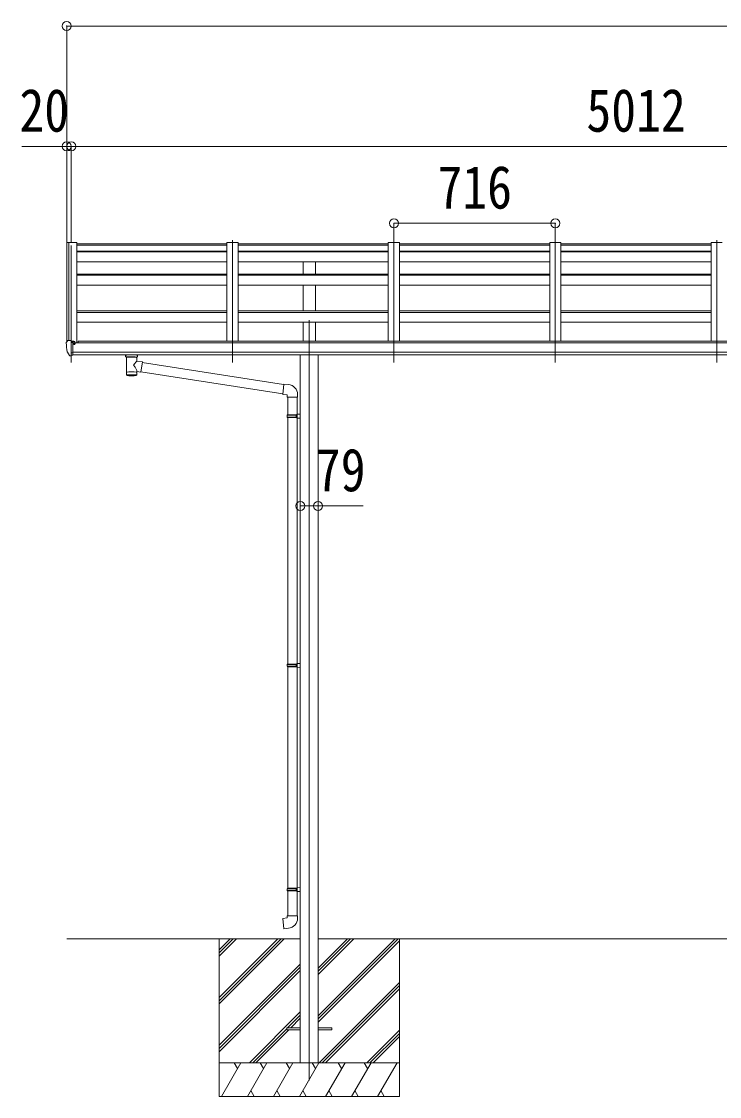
# Model space of a CAD drawing. Units: millimetres at full size, sheet at 1:40. Extents: x -11181 to 11305, y -7804 to 7716.
# Drawn here: x -733 to 2364, y -4139 to 632 of the extents above; entities that cross this region are included whole.
import ezdxf
from ezdxf.enums import TextEntityAlignment as Align

# ---------------------------------------------------------------- set-up
doc = ezdxf.new("R2010")
doc.units = ezdxf.units.MM
doc.header["$LTSCALE"] = 40
doc.header["$PDMODE"] = 32
doc.header["$PDSIZE"] = 40
for name, color, linetype, lineweight in [('0-0_0', 7, 'Continuous', 9), ('0-1_本体', 4, 'Continuous', 9), ('0-2_部品', 7, 'Continuous', 9), ('0-8_PARTS2', 2, 'Continuous', 9), ('0-A_寸法', 6, 'Continuous', 9)]:
    doc.layers.add(name, color=color, linetype=linetype, lineweight=lineweight)
doc.styles.add('ＭＳ ゴシック', font='')
doc.styles.get('ＭＳ ゴシック').set_extended_font_data('MS Gothic')

msp = doc.modelspace()

# ---------------------------------------------------------------- linework, layer by layer
at = {"layer": '0-0_0'}
for p, q in [((-532.74, -3439.42), (503.76, -3439.42)), ((143.26, -3439.42), (143.26, -4139.42)), ((143.26, -3700.15), (403.99, -3439.42)), ((143.26, -3714.29), (418.13, -3439.42)), ((143.26, -3728.44), (432.27, -3439.42)), ((143.26, -3516.31), (220.14, -3439.42)), ((143.26, -3502.16), (206, -3439.42)), ((143.26, -3488.02), (191.86, -3439.42)), ((582.76, -3439.42), (3403.76, -3439.42)), ((582.76, -3781.15), (924.49, -3439.42)), ((582.76, -3795.29), (938.63, -3439.42)), ((582.76, -3597.3), (740.64, -3439.42)), ((582.76, -3583.16), (726.5, -3439.42)), ((582.76, -3569.02), (712.36, -3439.42)), ((582.76, -3809.44), (943.26, -3448.94)), ((943.26, -3439.42), (943.26, -4139.42)), ((143.26, -3912.28), (503.76, -3551.79)), ((143.26, -3926.43), (503.76, -3565.93)), ((143.26, -3940.57), (503.76, -3580.07)), ((586.62, -3989.42), (943.26, -3632.79)), ((600.76, -3989.42), (943.26, -3646.93)), ((614.9, -3989.42), (943.26, -3661.07)), ((278.25, -3989.42), (503.76, -3763.92)), ((446.9, -3834.91), (503.76, -3778.06)), ((461.05, -3834.91), (503.76, -3792.2)), ((292.39, -3989.42), (443.26, -3838.56)), ((306.54, -3989.42), (452.05, -3843.91)), ((798.75, -3989.42), (943.26, -3844.92)), ((812.89, -3989.42), (943.26, -3859.06)), ((827.04, -3989.42), (943.26, -3873.2)), ((943.26, -3989.42), (143.26, -3989.42)), ((153.55, -4139.42), (240.15, -3989.42)), ((225.15, -4015.41), (210.15, -3989.42)), ((269.02, -4139.42), (355.62, -3989.42)), ((340.62, -4015.41), (325.62, -3989.42)), ((384.49, -4139.42), (471.09, -3989.42)), ((456.09, -4015.41), (441.09, -3989.42)), ((499.96, -4139.42), (586.56, -3989.42)), ((571.56, -4015.41), (556.56, -3989.42)), ((615.43, -4139.42), (702.03, -3989.42)), ((687.03, -4015.41), (672.03, -3989.42)), ((730.9, -4139.42), (817.5, -3989.42)), ((787.5, -3989.42), (802.5, -4015.41)), ((846.37, -4139.42), (932.97, -3989.42)), ((143.26, -4139.42), (943.26, -4139.42)), ((284.02, -4113.45), (299.02, -4139.42)), ((399.49, -4113.44), (414.49, -4139.42)), ((514.96, -4113.44), (529.96, -4139.42)), ((630.43, -4113.45), (645.43, -4139.42)), ((745.9, -4113.45), (760.9, -4139.42)), ((861.37, -4113.45), (876.37, -4139.42))]:
    msp.add_line(p, q, dxfattribs=at)
at = {"layer": '0-1_本体'}
for p, q in [((-532.73, -349.19), (-532.75, -790.25)), ((-531.79, -348.31), (-523.96, -347.9)), ((-523.74, -347.97), (-523.74, -783.7)), ((-523.66, -348.09), (-523.04, -349.71)), ((-487.74, -347.88), (-487.74, -793.88)), ((178.26, -353.94), (-487.74, -353.94)), ((-487.74, -360.88), (178.26, -360.88)), ((178.26, -347.88), (178.26, -787.18)), ((228.26, -347.88), (178.26, -347.88)), ((228.26, -347.88), (228.26, -787.18)), ((894.26, -353.94), (228.26, -353.94)), ((228.26, -360.88), (894.26, -360.88)), ((894.26, -347.88), (894.26, -787.18)), ((944.26, -347.88), (894.26, -347.88)), ((944.26, -347.88), (944.26, -787.18)), ((1610.26, -353.94), (944.26, -353.94)), ((944.26, -360.88), (1610.26, -360.88)), ((1610.26, -347.88), (1610.26, -787.18)), ((1660.26, -347.88), (1610.26, -347.88)), ((1660.26, -347.88), (1660.26, -787.18)), ((2326.26, -353.94), (1660.26, -353.94)), ((1660.26, -360.88), (2326.26, -360.88)), ((2326.26, -347.88), (2326.26, -787.18)), ((2376.26, -347.88), (2326.26, -347.88)), ((-487.74, -387.6), (178.26, -387.6)), ((-487.74, -390.18), (178.26, -390.18)), ((228.26, -387.6), (894.26, -387.6)), ((228.26, -390.18), (894.26, -390.18)), ((944.26, -387.6), (1610.26, -387.6)), ((944.26, -390.18), (1610.26, -390.18)), ((1660.26, -387.6), (2326.26, -387.6)), ((1660.26, -390.18), (2326.26, -390.18)), ((-487.74, -434.92), (178.26, -434.92)), ((228.26, -434.92), (894.26, -434.92)), ((515.76, -488.65), (515.76, -434.92)), ((570.76, -488.65), (570.76, -434.92)), ((944.26, -434.92), (1610.26, -434.92)), ((1660.26, -434.92), (2326.26, -434.92)), ((-487.74, -488.65), (178.26, -488.65)), ((-487.74, -494.22), (178.26, -494.22)), ((228.26, -488.65), (894.26, -488.65)), ((228.26, -494.22), (894.26, -494.22)), ((944.26, -488.65), (1610.26, -488.65)), ((944.26, -494.22), (1610.26, -494.22)), ((1660.26, -488.65), (2326.26, -488.65)), ((1660.26, -494.22), (2326.26, -494.22)), ((-487.74, -538.21), (178.26, -538.21)), ((228.26, -538.21), (894.26, -538.21)), ((515.76, -652.3), (515.76, -538.21)), ((570.76, -652.3), (570.76, -538.21)), ((944.26, -538.21), (1610.26, -538.21)), ((1660.26, -538.21), (2326.26, -538.21)), ((-487.74, -652.3), (178.26, -652.3)), ((-487.74, -659.1), (178.26, -659.1)), ((228.26, -652.3), (894.26, -652.3)), ((228.26, -659.1), (894.26, -659.1)), ((944.26, -652.3), (1610.26, -652.3)), ((944.26, -659.1), (1610.26, -659.1)), ((1660.26, -652.3), (2326.26, -652.3)), ((1660.26, -659.1), (2326.26, -659.1)), ((-487.74, -702.65), (178.26, -702.65)), ((228.26, -702.65), (894.26, -702.65)), ((515.76, -787.18), (515.76, -702.65)), ((570.76, -787.18), (570.76, -702.65)), ((944.26, -702.65), (1610.26, -702.65)), ((1660.26, -702.65), (2326.26, -702.65)), ((4492.76, -793.88), (-506.24, -793.88)), ((-482.74, -793.88), (-482.74, -787.18)), ((4469.26, -787.18), (-482.74, -787.18)), ((-506.24, -835.11), (4492.76, -835.11)), ((4492.76, -846.95), (-506.24, -846.88)), ((503.76, -847.05), (503.76, -3989.45)), ((582.76, -847.05), (582.76, -3989.45))]:
    msp.add_line(p, q, dxfattribs=at)
msp.add_lwpolyline([(-523.04, -783.7), (-523.04, -347.88), (-487.74, -347.88)], dxfattribs=at)
msp.add_circle((-498.77, -798.62), 3, dxfattribs=at)
for centre, radius, start, end in [((-531.74, -349.31), 1, 93, 173.32986), ((-523.94, -348.2), 0.301, 21.06327, 92.86679)]:
    msp.add_arc(centre, radius, start, end, dxfattribs=at)
at = {"layer": '0-2_部品'}
for p, q in [((-534.74, -793.06), (-534.74, -793.69)), ((-527.83, -784.26), (-531.9, -790.07)), ((-512.74, -852.19), (-512.74, -783.69)), ((-511.24, -784.61), (-512.74, -784.61)), ((-506.24, -793.42), (-512.74, -793.03)), ((-511.24, -784.61), (-511.24, -790.78)), ((-501.57, -786.11), (-511.24, -785.38)), ((-511.24, -788.38), (-497.24, -788.43)), ((-501.77, -798.61), (-501.24, -798.61)), ((-501.24, -798.61), (-500.94, -798.61)), ((-500.74, -788.42), (-500.74, -786.52)), ((-496.24, -789.54), (-496.24, -793.5)), ((-520.36, -850.38), (-530.11, -835)), ((-514.24, -852.1), (-517.95, -851.87)), ((-514.24, -852.1), (-512.74, -852.19)), ((-512.74, -849.99), (-512.24, -849.99)), ((-512.24, -849.99), (-511.74, -848.99)), ((-506.24, -848.99), (-511.74, -848.99)), ((-272.24, -853), (-272.24, -846.88)), ((-268.14, -857.5), (-268.16, -937.79)), ((-222.34, -875.07), (-222.34, -857.49)), ((-218.24, -853), (-218.24, -846.88)), ((-197.12, -878.98), (-222.34, -875.07)), ((-197.12, -878.98), (-204.14, -924.24)), ((429.72, -978.29), (-197.43, -880.99)), ((-222.32, -937.79), (-222.34, -921.16)), ((-222.34, -921.41), (-204.14, -924.24)), ((426.05, -1020.22), (-203.87, -922.5)), ((450.68, -978.67), (429.84, -976.85)), ((445.76, -1034.42), (491.76, -1034.42)), ((447.76, -1034.42), (447.76, -1113.68)), ((489.76, -1034.42), (489.76, -1111.12)), ((491.76, -1034.42), (491.76, -1023.5)), ((445.76, -1115.68), (446.76, -1113.68)), ((445.76, -1115.68), (489.76, -1115.68)), ((445.76, -1115.68), (445.76, -1123.68)), ((445.76, -1123.68), (489.76, -1123.68)), ((445.76, -1123.68), (446.76, -1125.68)), ((446.76, -1113.68), (489.76, -1113.68)), ((446.76, -1125.68), (489.76, -1125.68)), ((447.76, -1125.68), (447.76, -2219.86)), ((485.28, -1115.68), (484.85, -1113.68)), ((487.76, -1111.18), (503.76, -1110.71)), ((487.76, -1113.18), (487.76, -1111.18)), ((487.76, -1113.18), (489.76, -1113.18)), ((487.76, -1128.18), (487.76, -1126.18)), ((487.76, -1128.18), (503.76, -1128.65)), ((489.76, -1128.23), (489.76, -2217.3)), ((503.76, -1110.71), (503.76, -1128.65)), ((445.76, -2221.86), (446.76, -2219.86)), ((445.76, -2221.86), (489.76, -2221.86)), ((445.76, -2221.86), (445.76, -2229.86)), ((445.76, -2229.86), (489.76, -2229.86)), ((445.76, -2229.86), (446.76, -2231.86)), ((446.76, -2219.86), (489.76, -2219.86)), ((446.76, -2231.86), (489.76, -2231.86)), ((447.76, -2231.86), (447.76, -3215.02)), ((485.28, -2221.86), (484.85, -2219.86)), ((487.76, -2217.36), (503.76, -2216.89)), ((487.76, -2219.36), (487.76, -2217.36)), ((487.76, -2219.36), (489.76, -2219.36)), ((487.76, -2234.36), (487.76, -2232.36)), ((487.76, -2234.36), (503.76, -2234.83)), ((489.76, -2234.42), (489.76, -3212.46)), ((503.76, -2216.89), (503.76, -2234.83)), ((445.76, -3217.02), (446.76, -3215.02)), ((445.76, -3217.02), (489.76, -3217.02)), ((445.76, -3217.02), (445.76, -3225.02)), ((445.76, -3225.02), (489.76, -3225.02)), ((445.76, -3225.02), (446.76, -3227.02)), ((446.76, -3215.02), (489.76, -3215.02)), ((446.76, -3227.02), (489.76, -3227.02)), ((447.76, -3227.02), (447.76, -3337.02)), ((485.28, -3217.02), (484.85, -3215.02)), ((487.76, -3212.52), (503.76, -3212.05)), ((487.76, -3214.52), (487.76, -3212.52)), ((487.76, -3214.52), (489.76, -3214.52)), ((487.76, -3229.52), (487.76, -3227.52)), ((487.76, -3229.52), (503.76, -3229.99)), ((489.76, -3229.58), (489.76, -3337.02)), ((503.76, -3212.05), (503.76, -3229.99)), ((445.76, -3337.02), (491.76, -3337.02)), ((445.76, -3347.02), (445.76, -3337.02)), ((491.76, -3337.02), (491.76, -3347.94))]:
    msp.add_line(p, q, dxfattribs=at)
at = {"layer": '0-2_部品', "color": 4}
for p, q in [((443.26, -3834.91), (503.76, -3834.91)), ((443.26, -3834.91), (443.26, -3843.91)), ((443.26, -3843.91), (503.76, -3843.91)), ((582.76, -3834.91), (643.26, -3834.91)), ((582.76, -3843.91), (643.26, -3843.91)), ((643.26, -3834.91), (643.26, -3843.91))]:
    msp.add_line(p, q, dxfattribs=at)
at = {"layer": '0-2_部品'}
for points in [[(-512.74, -783.69), (-524.74, -783.69), (-527.07, -783.83)], [(-506.24, -848.99), (-506.24, -790.78), (-511.24, -790.78)], [(-501.57, -786.11), (-501.4, -786.12), (-501.24, -786.16), (-501.1, -786.2), (-500.97, -786.25), (-500.87, -786.31), (-500.8, -786.38), (-500.76, -786.45), (-500.74, -786.52)], [(-500.94, -797.42), (-500.94, -798.61), (-496.24, -798.61)], [(-496.24, -796.99), (-496.24, -798.61), (-495.77, -798.61)], [(-512.74, -838.3), (-509.58, -837.89), (-506.24, -837.46)], [(-272.2, -853.06), (-272.23, -852.7), (-271.98, -851.74), (-271.46, -850.86), (-270.66, -850.02), (-269.54, -849.22), (-268.14, -848.5)], [(-272.2, -852.94), (-272.23, -853.3), (-271.98, -854.26), (-271.46, -855.14), (-270.66, -855.98), (-269.54, -856.77), (-268.14, -857.5)], [(-222.34, -848.51), (-222.11, -848.6), (-220.75, -849.34), (-219.64, -850.19), (-218.88, -851.05), (-218.42, -851.95), (-218.25, -852.84)], [(-222.34, -857.49), (-222.11, -857.39), (-220.75, -856.66), (-219.64, -855.81), (-218.88, -854.95), (-218.42, -854.05), (-218.25, -853.16)], [(429.84, -976.85), (425.84, -1022.68), (445.76, -1024.42), (445.76, -1034.42)], [(485.28, -1115.68), (485.28, -1123.68), (484.85, -1125.68)], [(487.76, -1126.18), (489.76, -1126.18), (489.76, -1113.18)], [(485.28, -2221.86), (485.28, -2229.86), (484.85, -2231.86)], [(487.76, -2232.36), (489.76, -2232.36), (489.76, -2219.36)], [(485.28, -3217.02), (485.28, -3225.02), (484.85, -3227.02)], [(487.76, -3227.52), (489.76, -3227.52), (489.76, -3214.52)], [(450.68, -3392.77), (429.84, -3394.59), (425.84, -3348.77), (445.76, -3347.02)]]:
    msp.add_lwpolyline(points, dxfattribs=at)
for centre, radius, start, end in [((-531.74, -793.06), 3, 93, 180), ((-342.25, -793.69), 192.49, 180.0008, 192.1233), ((-527.01, -784.83), 1, 93.5, 145), ((-498.74, -798.61), 2.5, 151.64236, 180), ((-498.74, -798.61), 2.5, 0, 151.64236), ((-527.51, -833.5), 3, 191.83348, 210), ((-517.77, -848.88), 3, 210, 266.5), ((-255.17, -898.22), 51.38, 92.46126, 104.61963), ((-235.29, -898.22), 51.38, 75.38037, 87.53874), ((446.76, -1023.5), 45, 0, 85), ((446.76, -3347.94), 45, 275, 0)]:
    msp.add_arc(centre, radius, start, end, dxfattribs=at)
for centre, major_axis, ratio, start_param, end_param in [((-497.24, -789.54), (-0.02, 1.1), 0.906239, 4.6917496, 6.2625459), ((-245.24, -858.69), (-22.91, -0.42), 0.072511, 4.711586, 6.2823824), ((-245.22, -857.06), (-22.91, -0.42), 0.072511, 4.711586, 6.2823824), ((-245.27, -857.07), (22.92, -0.42), 0.07247, 0.0008089, 1.5716053), ((-245.27, -858.69), (22.92, -0.42), 0.07247, 0.0008089, 1.5716053), ((-234.24, -853), (16, 0), 0.361356, 0, 0.0194874), ((-234.24, -853), (16, 0), 0.361356, 6.2636979, 6.2831853), ((-245.24, -894.62), (-22.81, 26.62), 0.234429, 3.1563334, 4.5976381), ((-242.69, -897.27), (20.32, 22.25), 0.045535, 4.9756507, 6.2441899), ((-245.24, -937.79), (22.92, 0), 0.101955, 6.2829723, 9.4248207), ((-245.24, -937.79), (22.92, 0), 0.101955, 3.1415499, 6.2833984), ((-245.24, -925.35), (22.91, 0), 0.122865, 6.2831853, 9.424778)]:
    msp.add_ellipse(centre, major_axis=major_axis, ratio=ratio, start_param=start_param, end_param=end_param, dxfattribs=at)
at = {"layer": '0-8_PARTS2'}
for p, q in [((-512.74, -362.6), (-512.74, -881.89)), ((203.26, -881.89), (203.26, -338.04)), ((919.26, -881.89), (919.26, -338.04)), ((1635.26, -881.89), (1635.26, -338.04)), ((2351.26, -881.89), (2351.26, -338.04)), ((543.26, -693.08), (543.26, -4068.31))]:
    msp.add_line(p, q, dxfattribs=at)
at = {"layer": '0-A_寸法'}
for p, q in [((-532.73, 612.45), (-532.73, -347.86)), ((-532.73, 612.45), (9531.25, 612.45)), ((-532.73, 78.12), (-732.73, 78.12)), ((-512.73, 78.12), (-532.73, 78.12)), ((-532.73, 78.12), (-532.73, -347.86)), ((-512.73, 78.12), (4499.26, 78.12)), ((-512.73, 78.12), (-512.73, -347.86)), ((-512.73, 78.12), (-512.73, -347.86)), ((919.26, -263.32), (1635.26, -263.32)), ((919.26, -263.32), (919.26, -347.86)), ((1635.26, -263.32), (1635.26, -347.86)), ((503.76, -1518.17), (582.76, -1518.17)), ((582.76, -1518.17), (782.76, -1518.17))]:
    msp.add_line(p, q, dxfattribs=at)
for p in [(-532.73, 612.45), (-532.73, 78.12), (-512.73, 78.12), (919.26, -263.32), (1635.26, -263.32), (503.76, -1518.17), (582.76, -1518.17)]:
    msp.add_point(p, dxfattribs=at)

# ---------------------------------------------------------------- texts
at = {"layer": '0-A_寸法', "color": 7, "style": 'ＭＳ ゴシック', "width": 0.85}
for s, p in [('20', (-742.73, 86.12)), ('5012', (1773.26, 86.12)), ('716', (1112.26, -255.32)), ('79', (572.76, -1510.17))]:
    msp.add_text(s, height=190.6, dxfattribs=at).set_placement(p, align=Align.BOTTOM_LEFT)

doc.saveas('drawing.dxf')
